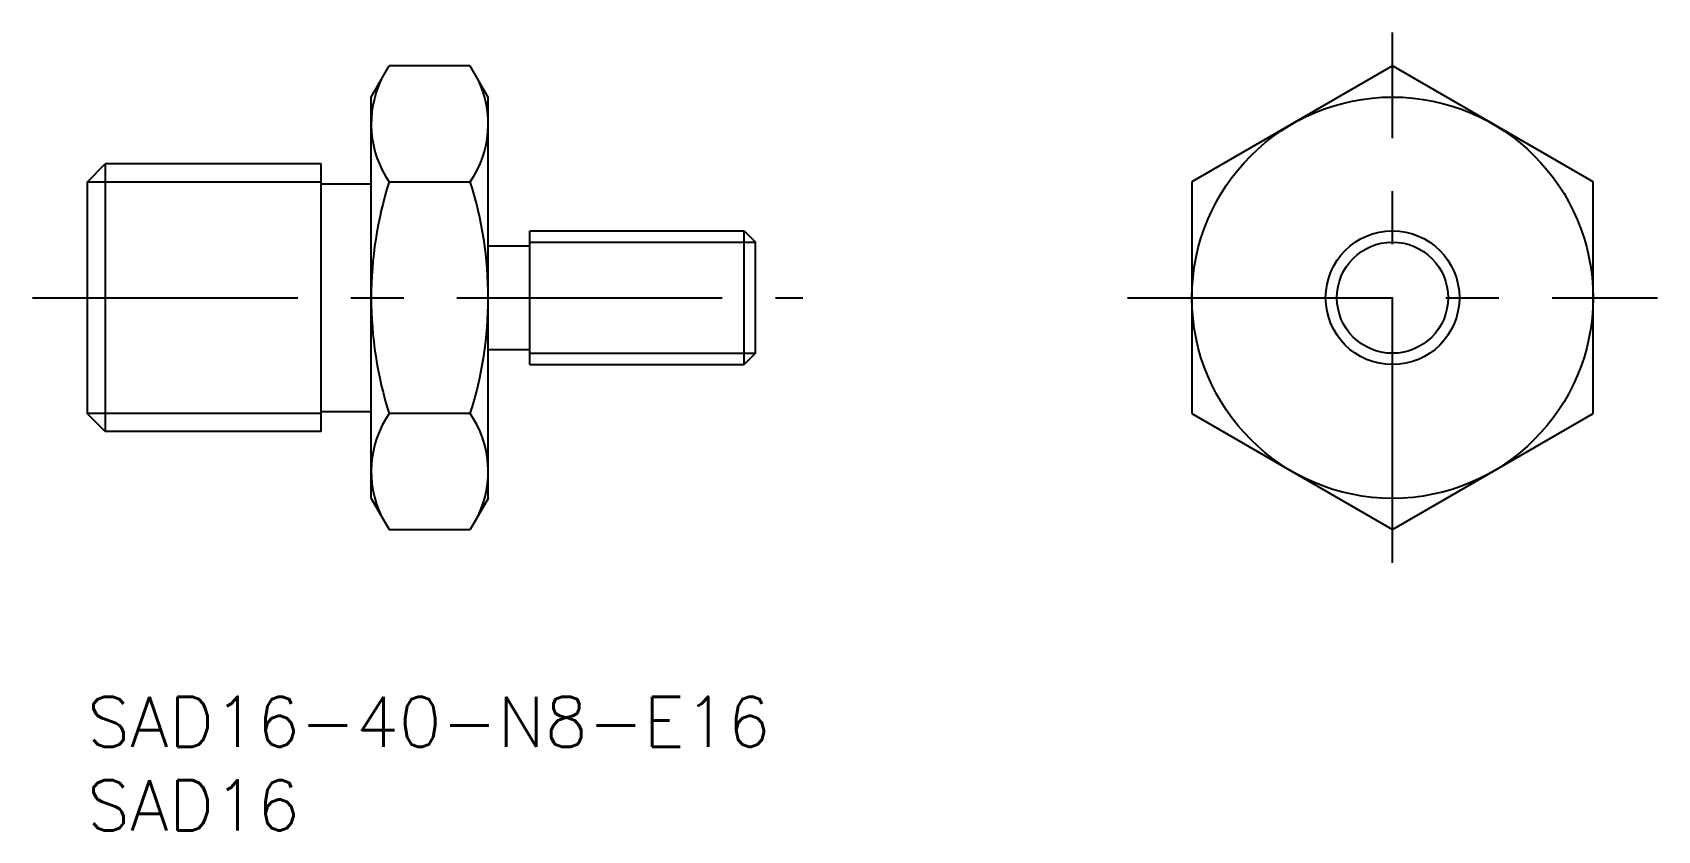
# Model space of a CAD drawing. Extents: x -3.3 to 94, y -8 to 39.7.
import ezdxf

# ---------------------------------------------------------------- set-up
doc = ezdxf.new("R2010")
doc.units = 0
doc.header["$LTSCALE"] = 0.5
doc.linetypes.add('CENTER', pattern=[50.8, 31.75, -6.35, 6.35, -6.35])
for name, color, linetype in [('MSM_CENTER', 1, 'CENTER'), ('MSM_CONTINUOUS', 7, 'CONTINUOUS'), ('MSM_NARROW', 5, 'CONTINUOUS'), ('MSM_PART_NUMBER', 7, 'CONTINUOUS')]:
    doc.layers.add(name, color=color, linetype=linetype)
doc.styles.get("Standard").update_dxf_attribs({"font": 'txt.shx', "height": 3, "bigfont": 'bigfont.shx'})

# ---------------------------------------------------------------- blocks, each defined once
blk = doc.blocks.new('*U10')
at = {"layer": 'MSM_PART_NUMBER'}
blk.add_text('SAD16-40-N8-E16', height=3, dxfattribs=at).set_placement((0, -3))
blk = doc.blocks.new('*U11')
at = {"layer": 'MSM_PART_NUMBER'}
blk.add_text('SAD16', height=3, dxfattribs=at).set_placement((0, -8))

msp = doc.modelspace()

# ---------------------------------------------------------------- linework, layer by layer
at = {"layer": 'MSM_CENTER'}
for p, q in [((78.111, 8), (78.111, 39.713)), ((-3.269, 23.856), (42.82, 23.856)), ((62.255, 23.856), (93.967, 23.856))]:
    msp.add_line(p, q, dxfattribs=at)
at = {"layer": 'MSM_CONTINUOUS'}
for p, q in [((17, 35.856), (18.072, 37.713)), ((22.928, 37.713), (18.072, 37.713)), ((24, 35.856), (22.928, 37.713)), ((78.111, 37.713), (66.111, 30.785)), ((90.111, 30.785), (78.111, 37.713)), ((17, 11.856), (17, 35.856)), ((24, 11.856), (24, 35.856)), ((0, 30.774), (1.082, 31.856)), ((14, 31.856), (1.082, 31.856)), ((1.082, 31.856), (1.082, 15.856)), ((14, 15.856), (14, 31.856)), ((0, 30.774), (0, 16.939)), ((14, 30.656), (17, 30.656)), ((18.072, 30.785), (22.928, 30.785)), ((66.111, 30.785), (66.111, 16.928)), ((90.111, 16.928), (90.111, 30.785)), ((26.5, 27.856), (39.323, 27.856)), ((26.5, 19.856), (26.5, 27.856)), ((39.323, 19.856), (39.323, 27.856)), ((39.323, 27.856), (40, 27.18)), ((24, 26.956), (26.5, 26.956)), ((40, 20.533), (40, 27.18)), ((24, 20.756), (26.5, 20.756)), ((40, 20.533), (39.323, 19.856)), ((26.5, 19.856), (39.323, 19.856)), ((1.082, 15.856), (0, 16.939)), ((14, 17.056), (17, 17.056)), ((22.928, 16.928), (18.072, 16.928)), ((66.111, 16.928), (78.111, 10)), ((78.111, 10), (90.111, 16.928)), ((14, 15.856), (1.082, 15.856)), ((17, 11.856), (18.072, 10)), ((24, 11.856), (22.928, 10)), ((18.072, 10), (22.928, 10))]:
    msp.add_line(p, q, dxfattribs=at)
for radius in [12, 4]:
    msp.add_circle((78.111, 23.856), radius, dxfattribs=at)
for centre, radius, start, end in [((23.134, 34.249), 6.134, 154.38425, 214.38425), ((17.866, 34.249), 6.134, 325.61575, 25.61575), ((39.928, 23.856), 22.928, 162.41205, 197.58795), ((1.072, 23.856), 22.928, 342.41205, 17.58795), ((23.134, 13.464), 6.134, 145.61575, 205.61575), ((17.866, 13.464), 6.134, 334.38425, 34.38425)]:
    msp.add_arc(centre, radius, start, end, dxfattribs=at)
at = {"layer": 'MSM_NARROW'}
for p, q in [((14, 30.774), (0, 30.774)), ((26.5, 27.18), (40, 27.18)), ((26.5, 20.533), (40, 20.533)), ((14, 16.939), (0, 16.939))]:
    msp.add_line(p, q, dxfattribs=at)
msp.add_circle((78.111, 23.856), 3.324, dxfattribs=at)

# ---------------------------------------------------------------- block references
at = {"layer": 'MSM_CONTINUOUS'}
for name in ['*U10', '*U11']:
    msp.add_blockref(name, (0, 0), dxfattribs=at)

doc.saveas('drawing.dxf')
